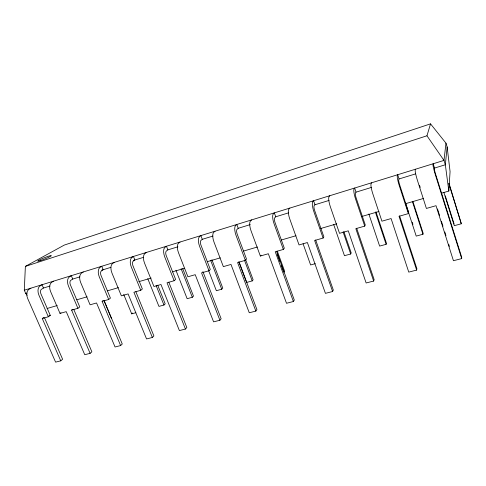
<?xml version="1.0" encoding="UTF-8"?>
<svg xmlns="http://www.w3.org/2000/svg" width="486" height="486" viewBox="0 0 486 486"><rect width="100%" height="100%" fill="white"/><g stroke="black" fill="none" stroke-linecap="round" stroke-linejoin="round"><path stroke-width="0.73" d="M27.113 295.275L25.734 293.483L24.3 290.209L25.375 266.389L64.292 245.078L430.541 123.857L445.972 143.163L447.144 146.966L450.072 171.57L448.839 191.047L441.561 193.173M447.144 146.966L445.334 164.76L448.839 191.047M445.972 143.163L443.985 160.404L445.334 164.76L434.52 168.077L434.375 168.915A4.611 0.389 73.4 0 0 435.596 174.134L461.688 257.246L461.7 258.607L453.432 260.715L436.015 205.693L426.398 208.445L417.462 180.464A9.137 0.996 73.4 0 1 415.22 170.064L415.481 169.225M371.62 182.791L371.104 183.69A8.918 1.519 73.3 0 0 372.877 193.975L381.929 221.185L391.096 218.56L408.756 272.105L416.642 270.095L416.891 268.703L399.607 215.905M405.488 203.057L416.216 236.099L422.954 234.258L423.136 233.244L412.948 201.654M408.355 213.615L408.653 212.528L399.723 185.014A4.526 0.608 73.4 0 1 398.696 179.844L399.055 178.957L397.682 174.729L397.317 175.592A9.052 1.209 73.4 0 0 399.37 185.95L408.355 213.615L399.018 216.288L416.642 270.095M24.3 290.209L443.985 160.404L426.957 135.776L430.541 123.857M329.775 195.73L329.034 196.684A8.712 1.993 73.3 0 0 330.377 206.848L339.526 233.341L348.268 230.832L366.14 282.974L373.661 281.054L374.147 279.626L356.663 228.238M368.862 213.998L379.633 246.092L386.115 244.324L386.467 243.286L376.006 211.914M373.661 281.054L355.831 228.669L364.731 226.118L365.272 224.982L356.238 198.209A4.417 0.857 73.3 0 1 355.436 193.1L356.031 192.158L371.583 187.383M289.814 208.087L288.872 209.089A8.517 2.424 73.2 0 0 289.82 219.131L299.048 244.938L307.395 242.544L325.432 293.35L332.624 291.515L333.323 290.063L315.675 240.005M333.669 224.52L344.465 255.703L350.692 254.002L351.208 252.939L343.894 231.682M251.614 219.903L250.484 220.948A8.329 2.813 73.1 0 0 251.068 230.874L260.356 256.025L268.339 253.735L286.515 303.27L293.392 301.514L294.291 300.044L276.504 251.244M332.624 291.515L314.612 240.479L323.111 238.043L323.876 236.864L314.752 210.79A4.319 1.087 73.2 0 1 314.156 205.742L314.971 204.752L329.058 200.432M215.061 231.208L213.755 232.29A8.147 3.171 73.1 0 0 214.01 242.095L223.347 266.626L230.99 264.439L249.269 312.765L255.855 311.089L256.93 309.594L239.045 262.003M293.392 301.514L275.24 251.76L283.362 249.433L284.328 248.218L275.131 222.813A4.222 1.294 73.2 0 1 274.73 217.825L275.744 216.786L288.411 212.898M180.045 242.04L178.587 243.152A7.976 3.493 73 0 0 178.538 252.841L187.912 276.783L195.226 274.687L213.597 321.86L219.909 320.25L221.142 318.743L202.905 271.595M238.887 261.833L246.633 282.439L252.204 280.914L253.127 279.784L245.697 259.901M260.356 256.025L261.079 255.199M146.474 252.422L144.877 253.564A7.812 3.785 72.9 0 0 144.549 263.139L153.947 286.515L160.963 284.504L179.389 330.583L185.445 329.04L186.831 327.515L168.8 282.159M208.445 270.173L216.355 290.713L221.725 289.243L222.77 288.101L211.92 259.779M255.855 311.089L237.593 262.549L245.357 260.32L246.511 259.074L237.259 234.301A4.131 1.482 73.1 0 1 237.028 229.374L238.219 228.299L250.211 224.617M114.265 262.385L112.539 263.558A7.655 4.052 72.9 0 0 111.95 273.017L121.366 295.853L128.097 293.921L146.565 338.949L152.379 337.466L153.898 335.935L135.831 291.624M175.926 270.234L187.146 298.696L192.328 297.274L193.483 296.12L182.681 268.576M219.909 320.25L201.55 272.871L208.992 270.738L210.31 269.469L201.016 245.296A4.04 1.652 73 0 1 200.943 240.43L202.298 239.319L212.935 236.056M83.331 271.953L81.484 273.144A7.503 4.295 72.8 0 0 80.664 282.494L90.086 304.813L96.55 302.96L115.042 346.986L120.625 345.564L122.272 344.021L104.186 300.713M147.78 278.691L158.94 306.399L163.946 305.032L165.197 303.859L157.707 285.167M185.445 329.04L167.026 282.767L174.152 280.726L175.622 279.426L166.297 255.83A3.955 1.804 73 0 1 166.376 251.019L167.877 249.877L177.894 246.803M53.6 281.151L51.65 282.36A7.357 4.52 72.7 0 0 50.611 291.594L60.027 313.427L66.242 311.648L84.74 354.713L90.11 353.346L91.872 351.797L73.781 309.442M123.73 294.48L131.694 313.847L132.605 313.057M30.916 288.168L28.887 289.395A7.241 4.678 72.6 0 0 27.69 298.538L55.592 362.143L60.756 360.825L62.621 359.269L44.542 317.832M140.752 290.294L142.362 288.976L133.012 265.927A3.876 1.95 72.9 0 1 133.225 261.17L134.865 260.004L133.431 256.456L131.779 257.61A7.746 3.894 72.9 0 0 131.348 267.136L140.752 290.294L133.911 292.256L152.379 337.466M108.7 299.479L110.437 298.137L101.076 275.617A3.797 2.078 72.8 0 1 101.41 270.921L103.178 269.724L101.744 266.261L99.964 267.44A7.594 4.155 72.8 0 0 99.284 276.85L108.7 299.479L102.133 301.363L120.625 345.564M102.133 301.363L103.311 300.463M90.11 353.346L71.612 310.104L77.918 308.3L79.771 306.945L70.409 284.918A3.724 2.193 72.7 0 1 70.853 280.282L72.73 279.061L79.813 276.892M71.612 310.104L72.548 309.43M60.027 313.427L60.987 312.741M60.756 360.825L42.264 318.512L48.333 316.775L50.289 315.408L40.927 293.866A3.651 2.302 72.6 0 1 41.48 289.279L43.461 288.04L49.973 286.047M42.264 318.512L43.746 317.486M25.375 266.389L426.957 135.776M25.734 293.483L27.058 293.076M101.762 270.161L110.826 267.379M133.443 260.435L143.558 257.337M399.055 178.957L415.421 173.939M47.063 308.495L57.251 305.518M76.903 299.771L87.097 296.794M107.473 290.835L118.396 287.645M138.771 281.686L151.146 278.071M172.257 271.899L184.625 268.284M207.194 261.687L220.292 257.859M243.583 251.049L257.41 247.003M281.43 239.987L295.986 235.728M320.736 228.493L336.749 223.815M361.493 216.58L378.965 211.471M405.895 203.598L423.361 198.495M48.946 315.791L50.289 315.408M131.694 313.847L135.843 312.711M315.286 263.679L310.621 264.955L303.088 243.808M449.131 183.672L461.311 223.773L454.295 225.692L443.858 192.389M48.333 316.775L38.916 295.136A7.296 4.599 72.6 0 1 40.034 285.95L42.027 284.729L43.461 288.04M77.918 308.3L68.502 286.175A7.442 4.386 72.7 0 1 69.407 276.874L71.296 275.677L72.73 279.061M104.253 301.296L111.47 318.567M156.134 285.568L163.946 305.032M174.152 280.726L164.772 257.015A7.91 3.615 73 0 1 164.936 247.368L166.449 246.244L167.877 249.877M181.114 268.715L192.328 297.274M208.992 270.738L199.637 246.451A8.08 3.305 73 0 1 199.509 236.694L200.876 235.601L202.298 239.319M210.742 260.599L221.725 289.243M245.357 260.32L236.05 235.424A8.256 2.959 73.1 0 1 235.601 225.54L236.804 224.489L238.219 228.299M244.592 260.587L252.204 280.914M277.342 251.207L284.608 271.17L283.812 272.281L281.242 265.241M277.135 253.971L279.96 261.717M283.362 249.433L274.11 223.894A8.444 2.582 73.2 0 1 273.308 213.895L274.329 212.88L275.744 216.786M323.111 238.043L313.932 211.829A8.633 2.169 73.2 0 1 312.747 201.714L313.573 200.742L314.971 204.752M343.098 231.944L350.692 254.002M364.731 226.118L355.637 199.193A8.839 1.713 73.3 0 1 354.039 188.957L354.646 188.039L356.031 192.158M375.362 212.096L386.115 244.324M412.25 222.211L412.948 224.356M412.486 201.799L422.954 234.258M419.533 185.263L420.22 187.402M437.522 208.95L439.569 215.432M441.391 221.191L442.983 226.233M444.805 231.992L445.948 235.589M448.681 244.233L449.362 246.39M434.52 168.077L433.166 163.752L433.008 164.566A9.222 0.778 73.4 0 0 435.45 175.021L461.7 258.607M445.291 195.888L454.088 223.985M448.754 183.416L461.311 223.773M40.715 260.496A7.339 0.668 -21.9 0 0 51.303 255.721A7.339 0.668 -21.9 0 0 41.504 258.935A7.339 0.668 -21.9 0 0 40.715 260.496"/></g></svg>
